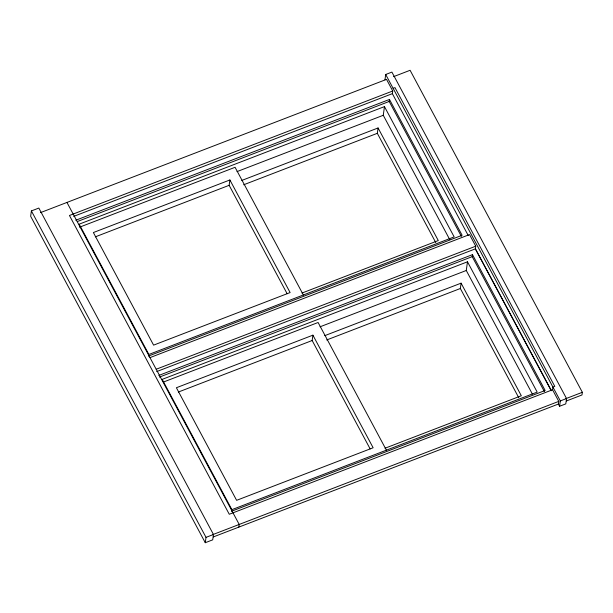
<?xml version="1.0" encoding="UTF-8"?>
<svg xmlns="http://www.w3.org/2000/svg" width="613" height="613" viewBox="0 0 613 613"><rect width="100%" height="100%" fill="white"/><g stroke="black" fill="none" stroke-linecap="round" stroke-linejoin="round"><path stroke-width="0.92" d="M31.393 210.933L30.65 216.274L205.271 542.712L212.719 539.838L213.462 534.498L38.841 208.06L31.393 210.933L206.014 537.363L205.271 542.712M287.129 293.704L229.147 185.318L229.883 179.969L93.375 232.542L153.602 345.134L290.118 292.562L229.883 179.969M238.84 527.111L239.208 524.444L66.955 202.436M370.145 448.9L312.163 340.514L312.906 335.165L176.391 387.738L236.626 500.331L373.133 447.758L312.906 335.165M435.759 242.541L377.324 133.312L378.068 127.964L241.744 180.46M384.964 79.828L385.7 74.487L391.906 72.096L566.527 398.534L565.791 403.875L559.585 406.266L558.397 404.051L558.772 401.377L552.558 389.761L552.926 387.087L554.788 386.374L394.964 87.598L393.102 88.318M449.812 239.706L383.263 115.29L384.466 106.608L79.177 224.174L148.875 354.467L454.164 236.902L384.466 106.608M461.397 236.434L389.194 101.451L389.47 99.444L75.767 220.251M468.263 235.561L392.358 93.659L392.734 90.992L386.519 79.368L40.535 212.611M518.774 397.737L460.348 288.508L461.083 283.16L324.767 335.656M532.383 394.059L466.278 270.486L467.481 261.805L162.192 379.37L231.898 509.664L537.187 392.098L467.481 261.805M544.421 391.63L472.209 256.648L472.485 254.64L158.782 375.447M149.97 357.632L469.535 234.564L475.749 246.188L475.381 248.855L551.286 390.757M559.585 406.266L560.328 400.925L385.7 74.487M393.592 76.648L410.097 70.288L582.35 392.297L581.982 394.971L566.343 400.994M392.734 90.992L69.445 215.485L229.27 514.261L552.558 389.761M73.69 216.381L392.358 93.659M77.276 221.569L389.194 101.451M79.606 227.17L235.078 167.295L303.427 295.075M237.009 171.609L383.263 115.29M95.306 236.856L229.147 185.318M243.675 184.781L377.324 133.312M301.979 293.052L438.295 240.557L378.068 127.964M148.423 356.084L462.125 235.277L389.47 99.444M156.185 369.248L475.749 246.188M156.713 371.578L475.381 248.855L551.309 390.527M159.395 377.11L472.209 256.648M163.518 382.022L318.101 322.492L386.451 450.264M320.032 326.806L466.278 270.486M178.329 392.052L312.163 340.514M326.698 339.97L460.348 288.508M384.995 448.249L521.318 395.753L461.083 283.16M231.446 511.28L545.149 390.473L472.485 254.64M212.788 534.62L558.772 401.377M565.845 398.657L582.35 392.297M206.014 537.363L213.462 534.498M560.328 400.925L566.527 398.534M213.293 536.95L558.397 404.051"/></g></svg>
